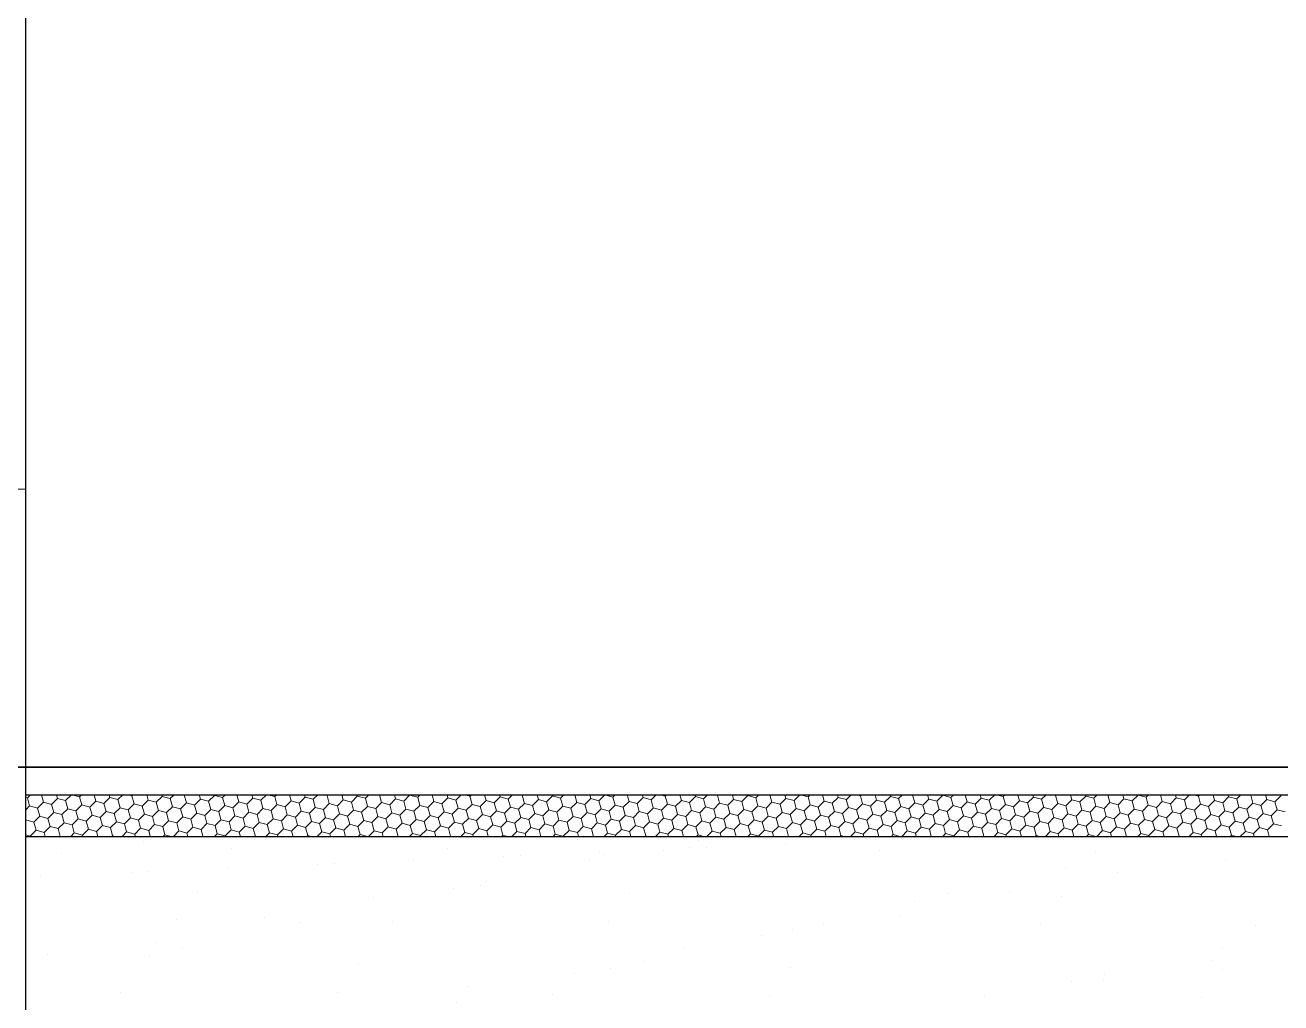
# Model space of a CAD drawing. Header units: millimetres. Extents: x -12161372 to 46643, y -9506984 to 15358.
# Drawn here: x 34599.6 to 34690.1, y 4168.6 to 4239 of the extents above; entities that cross this region are included whole.
import ezdxf

# ---------------------------------------------------------------- set-up
doc = ezdxf.new("R2010")
doc.units = ezdxf.units.MM
for name, color, linetype, lineweight in [('as', 7, 'Continuous', 0), ('bata', 249, 'Continuous', 9), ('detail balok', 7, 'Continuous', 9), ('dinding', 110, 'Continuous', 9), ('pondasi', 7, 'Continuous', 13)]:
    doc.layers.add(name, color=color, linetype=linetype, lineweight=lineweight)
doc.layers.add('NOITHAT', color=21, linetype='Continuous')
doc.layers.add('sloof', color=7, linetype='Continuous')

# ---------------------------------------------------------------- blocks, each defined once
blk = doc.blocks.new('*U171')
h = blk.add_hatch()
h.set_pattern_fill('ANSI37', color=256, scale=10)
h.set_pattern_definition([(45, (0, -112.2057), (-0.88388348, 0.88388348), []), (135, (0, -112.2057), (-0.88388348, -0.88388348), [])])
h.paths.add_polyline_path([(-12037.025, 6544.717), (-12026.025, 6544.717), (-12026.025, 6564.717), (-12037.025, 6564.717)])
at = {"layer": 'bata'}
blk.add_lwpolyline([(-12037.025, 6544.717), (-12037.025, 6564.717), (-12026.025, 6564.717), (-12026.025, 6544.717)], close=True, dxfattribs=at)
at = {"layer": 'dinding'}
blk.add_lwpolyline([(-12039.025, 6544.717), (-12039.025, 6564.717), (-12024.025, 6564.717), (-12024.025, 6544.717)], close=True, dxfattribs=at)

msp = doc.modelspace()

# ---------------------------------------------------------------- linework, layer by layer
at = {"layer": 'as', "ltscale": 10}
msp.add_line((34599.66, 4185.56), (34599.66, 4406.717), dxfattribs=at)
msp.add_lwpolyline([(34586.16, 4185.56), (34584.66, 4185.56), (34584.66, 4165.56), (34599.66, 4165.56), (34599.66, 4185.56), (34598.16, 4185.56)], dxfattribs=at)
at = {"layer": 'detail balok', "ltscale": 10}
for p, q in [((34167.169, 4185.521), (36929.482, 4185.521)), ((34598.16, 4185.56), (34886.16, 4185.56)), ((34599.66, 4183.56), (34884.66, 4183.56)), ((34599.66, 4183.521), (36929.482, 4183.521)), ((34599.66, 4180.56), (34884.66, 4180.56)), ((34599.66, 4180.521), (36929.482, 4180.521))]:
    msp.add_line(p, q, dxfattribs=at)
at = {"layer": 'NOITHAT', "ltscale": 10}
msp.add_line((34599.66, 4165.56), (34599.66, 4985.56), dxfattribs=at)
at = {"layer": 'pondasi', "ltscale": 10}
for p, q in [((34599.776, 4183.335), (34599.66, 4183.366)), ((34599.776, 4183.335), (34600, 4183.56)), ((34599.932, 4182.752), (34599.776, 4183.335)), ((34600.941, 4183.023), (34600.797, 4183.56)), ((34601.524, 4182.867), (34601.95, 4183.293)), ((34601.95, 4183.293), (34601.879, 4183.56)), ((34602.533, 4183.137), (34601.95, 4183.293)), ((34602.533, 4183.137), (34602.955, 4183.56)), ((34603.542, 4183.407), (34602.975, 4183.56)), ((34603.542, 4183.408), (34603.694, 4183.56)), ((34603.698, 4182.825), (34603.542, 4183.407)), ((34604.708, 4183.095), (34604.583, 4183.56)), ((34605.29, 4182.939), (34605.717, 4183.366)), ((34605.717, 4183.366), (34605.665, 4183.56)), ((34606.3, 4183.21), (34605.717, 4183.366)), ((34606.3, 4183.21), (34606.65, 4183.56)), ((34606.456, 4182.627), (34606.3, 4183.21)), ((34607.309, 4183.48), (34607.012, 4183.56)), ((34607.309, 4183.48), (34607.388, 4183.56)), ((34607.465, 4182.897), (34607.309, 4183.48)), ((34608.048, 4182.741), (34608.474, 4183.168)), ((34608.474, 4183.168), (34608.369, 4183.56)), ((34609.057, 4183.012), (34608.474, 4183.168)), ((34609.057, 4183.012), (34609.484, 4183.438)), ((34609.483, 4183.438), (34609.451, 4183.56)), ((34610.066, 4183.282), (34609.484, 4183.438)), ((34610.066, 4183.282), (34610.344, 4183.56)), ((34610.222, 4182.699), (34610.066, 4183.282)), ((34611.076, 4183.552), (34611.049, 4183.56)), ((34611.075, 4183.553), (34611.083, 4183.56)), ((34611.232, 4182.97), (34611.075, 4183.552)), ((34611.814, 4182.814), (34612.241, 4183.24)), ((34612.241, 4183.24), (34612.155, 4183.56)), ((34612.824, 4183.084), (34612.241, 4183.24)), ((34612.824, 4183.084), (34613.25, 4183.511)), ((34613.25, 4183.511), (34613.237, 4183.56)), ((34613.833, 4183.354), (34613.25, 4183.511)), ((34613.833, 4183.355), (34614.038, 4183.56)), ((34613.989, 4182.772), (34613.833, 4183.354)), ((34614.998, 4183.042), (34614.859, 4183.56)), ((34615.581, 4182.886), (34616.007, 4183.313)), ((34616.007, 4183.313), (34615.941, 4183.56)), ((34616.59, 4183.156), (34616.008, 4183.313)), ((34616.59, 4183.157), (34616.993, 4183.56)), ((34616.746, 4182.574), (34616.59, 4183.156)), ((34617.599, 4183.427), (34617.104, 4183.56)), ((34617.599, 4183.427), (34617.732, 4183.56)), ((34617.755, 4182.844), (34617.599, 4183.427)), ((34618.765, 4183.115), (34618.646, 4183.56)), ((34619.348, 4182.959), (34619.774, 4183.385)), ((34619.774, 4183.385), (34619.727, 4183.56)), ((34620.357, 4183.229), (34619.774, 4183.385)), ((34620.357, 4183.229), (34620.687, 4183.56)), ((34620.513, 4182.646), (34620.357, 4183.229)), ((34621.366, 4183.499), (34621.141, 4183.56)), ((34621.366, 4183.499), (34621.426, 4183.56)), ((34621.522, 4182.917), (34621.366, 4183.499)), ((34622.105, 4182.761), (34622.531, 4183.187)), ((34622.531, 4183.187), (34622.432, 4183.56)), ((34623.114, 4183.031), (34622.531, 4183.187)), ((34623.114, 4183.031), (34623.541, 4183.458)), ((34623.541, 4183.458), (34623.513, 4183.56)), ((34624.123, 4183.301), (34623.541, 4183.458)), ((34624.123, 4183.302), (34624.381, 4183.56)), ((34624.279, 4182.719), (34624.123, 4183.301)), ((34625.289, 4182.989), (34625.136, 4183.56)), ((34625.871, 4182.833), (34626.298, 4183.26)), ((34626.298, 4183.26), (34626.218, 4183.56)), ((34626.881, 4183.103), (34626.298, 4183.26)), ((34626.881, 4183.104), (34627.307, 4183.53)), ((34627.307, 4183.53), (34627.299, 4183.56)), ((34627.89, 4183.374), (34627.307, 4183.53)), ((34627.89, 4183.374), (34628.076, 4183.56)), ((34628.046, 4182.791), (34627.89, 4183.374)), ((34629.055, 4183.062), (34628.922, 4183.56)), ((34629.638, 4182.906), (34630.065, 4183.332)), ((34630.065, 4183.332), (34630.004, 4183.56)), ((34630.647, 4183.176), (34630.065, 4183.332)), ((34630.647, 4183.176), (34631.031, 4183.56)), ((34630.803, 4182.593), (34630.647, 4183.176)), ((34631.657, 4183.446), (34631.234, 4183.56)), ((34631.813, 4182.864), (34631.656, 4183.446)), ((34631.657, 4183.446), (34631.77, 4183.56)), ((34632.822, 4183.134), (34632.708, 4183.56)), ((34633.405, 4182.978), (34633.831, 4183.405)), ((34633.831, 4183.404), (34633.79, 4183.56)), ((34634.414, 4183.248), (34633.831, 4183.404)), ((34634.414, 4183.248), (34634.725, 4183.56)), ((34634.57, 4182.666), (34634.414, 4183.248)), ((34635.423, 4183.519), (34635.271, 4183.56)), ((34635.423, 4183.519), (34635.464, 4183.56)), ((34635.579, 4182.936), (34635.423, 4183.519)), ((34636.162, 4182.78), (34636.589, 4183.207)), ((34636.588, 4183.207), (34636.494, 4183.56)), ((34637.171, 4183.05), (34636.589, 4183.207)), ((34637.171, 4183.051), (34637.598, 4183.477)), ((34637.598, 4183.477), (34637.576, 4183.56)), ((34638.181, 4183.321), (34637.598, 4183.477)), ((34638.18, 4183.321), (34638.419, 4183.56)), ((34638.337, 4182.738), (34638.18, 4183.321)), ((34639.346, 4183.009), (34639.198, 4183.56)), ((34639.929, 4182.853), (34640.355, 4183.279)), ((34640.355, 4183.279), (34640.28, 4183.56)), ((34640.938, 4183.123), (34640.355, 4183.279)), ((34640.938, 4183.123), (34641.364, 4183.55)), ((34641.364, 4183.549), (34641.362, 4183.56)), ((34641.947, 4183.393), (34641.364, 4183.549)), ((34641.947, 4183.393), (34642.113, 4183.56)), ((34642.103, 4182.811), (34641.947, 4183.393)), ((34643.112, 4183.081), (34642.984, 4183.56)), ((34643.695, 4182.925), (34644.122, 4183.352)), ((34644.122, 4183.351), (34644.066, 4183.56)), ((34644.704, 4183.195), (34644.122, 4183.351)), ((34644.704, 4183.195), (34645.069, 4183.56)), ((34644.86, 4182.613), (34644.704, 4183.195)), ((34645.714, 4183.466), (34645.363, 4183.56)), ((34645.714, 4183.466), (34645.807, 4183.56)), ((34645.87, 4182.883), (34645.714, 4183.466)), ((34646.453, 4182.727), (34646.879, 4183.154)), ((34646.879, 4183.153), (34646.77, 4183.56)), ((34647.462, 4182.997), (34646.879, 4183.153)), ((34647.462, 4182.997), (34647.888, 4183.424)), ((34647.888, 4183.424), (34647.852, 4183.56)), ((34648.471, 4183.268), (34647.888, 4183.424)), ((34648.471, 4183.268), (34648.763, 4183.56)), ((34648.627, 4182.685), (34648.471, 4183.268)), ((34649.48, 4183.538), (34649.4, 4183.56)), ((34649.48, 4183.538), (34649.502, 4183.56)), ((34649.636, 4182.956), (34649.48, 4183.538)), ((34650.219, 4182.799), (34650.646, 4183.226)), ((34650.646, 4183.226), (34650.556, 4183.56)), ((34651.228, 4183.07), (34650.646, 4183.226)), ((34651.228, 4183.07), (34651.655, 4183.496)), ((34651.655, 4183.496), (34651.638, 4183.56)), ((34652.238, 4183.34), (34651.655, 4183.496)), ((34652.238, 4183.34), (34652.457, 4183.56)), ((34652.394, 4182.758), (34652.238, 4183.34)), ((34653.403, 4183.028), (34653.26, 4183.56)), ((34653.986, 4182.872), (34654.412, 4183.299)), ((34654.412, 4183.298), (34654.342, 4183.56)), ((34654.995, 4183.142), (34654.412, 4183.298)), ((34654.995, 4183.142), (34655.412, 4183.56)), ((34656.004, 4183.413), (34655.456, 4183.56)), ((34656.004, 4183.413), (34656.151, 4183.56)), ((34656.16, 4182.83), (34656.004, 4183.413)), ((34657.17, 4183.1), (34657.047, 4183.56)), ((34657.752, 4182.944), (34658.179, 4183.371)), ((34658.179, 4183.371), (34658.128, 4183.56)), ((34658.762, 4183.215), (34658.179, 4183.371)), ((34658.918, 4182.632), (34658.761, 4183.215)), ((34658.762, 4183.215), (34659.106, 4183.56)), ((34659.771, 4183.485), (34659.493, 4183.56)), ((34659.771, 4183.485), (34659.845, 4183.56)), ((34659.927, 4182.902), (34659.771, 4183.485)), ((34660.51, 4182.746), (34660.936, 4183.173)), ((34660.936, 4183.173), (34660.833, 4183.56)), ((34661.519, 4183.017), (34660.936, 4183.173)), ((34661.519, 4183.017), (34661.945, 4183.443)), ((34661.945, 4183.443), (34661.914, 4183.56)), ((34662.528, 4183.287), (34661.946, 4183.443)), ((34662.528, 4183.287), (34662.801, 4183.56)), ((34662.684, 4182.704), (34662.528, 4183.287)), ((34663.537, 4183.558), (34663.53, 4183.56)), ((34663.537, 4183.558), (34663.539, 4183.56)), ((34663.693, 4182.975), (34663.537, 4183.558)), ((34664.276, 4182.819), (34664.703, 4183.245)), ((34664.703, 4183.245), (34664.619, 4183.56)), ((34665.286, 4183.089), (34664.703, 4183.245)), ((34665.286, 4183.089), (34665.712, 4183.516)), ((34665.712, 4183.516), (34665.7, 4183.56)), ((34666.295, 4183.36), (34665.712, 4183.516)), ((34666.295, 4183.36), (34666.495, 4183.56)), ((34666.451, 4182.777), (34666.295, 4183.36)), ((34667.46, 4183.047), (34667.323, 4183.56)), ((34668.043, 4182.891), (34668.469, 4183.318)), ((34668.469, 4183.318), (34668.405, 4183.56)), ((34669.052, 4183.162), (34668.469, 4183.318)), ((34669.052, 4183.162), (34669.45, 4183.56)), ((34669.208, 4182.579), (34669.052, 4183.162)), ((34670.061, 4183.432), (34669.585, 4183.56)), ((34670.061, 4183.432), (34670.189, 4183.56)), ((34670.217, 4182.849), (34670.061, 4183.432)), ((34671.227, 4183.12), (34671.109, 4183.56)), ((34671.809, 4182.964), (34672.236, 4183.39)), ((34672.236, 4183.39), (34672.191, 4183.56)), ((34672.819, 4183.234), (34672.236, 4183.39)), ((34672.819, 4183.234), (34673.144, 4183.56)), ((34672.975, 4182.651), (34672.819, 4183.234)), ((34673.828, 4183.505), (34673.623, 4183.56)), ((34673.828, 4183.505), (34673.883, 4183.56)), ((34673.984, 4182.922), (34673.828, 4183.505)), ((34674.567, 4182.766), (34674.993, 4183.192)), ((34674.993, 4183.192), (34674.895, 4183.56)), ((34675.576, 4183.036), (34674.993, 4183.192)), ((34675.576, 4183.036), (34676.003, 4183.463)), ((34676.003, 4183.463), (34675.977, 4183.56)), ((34676.585, 4183.307), (34676.003, 4183.463)), ((34676.585, 4183.307), (34676.838, 4183.56)), ((34676.741, 4182.724), (34676.585, 4183.307)), ((34677.751, 4182.994), (34677.599, 4183.56)), ((34678.333, 4182.838), (34678.76, 4183.265)), ((34678.76, 4183.265), (34678.681, 4183.56)), ((34679.343, 4183.109), (34678.76, 4183.265)), ((34679.343, 4183.109), (34679.769, 4183.535)), ((34679.769, 4183.535), (34679.763, 4183.56)), ((34680.352, 4183.379), (34679.769, 4183.535)), ((34680.352, 4183.379), (34680.532, 4183.56)), ((34680.508, 4182.796), (34680.352, 4183.379)), ((34681.517, 4183.067), (34681.385, 4183.56)), ((34682.1, 4182.911), (34682.527, 4183.337)), ((34682.526, 4183.337), (34682.467, 4183.56)), ((34683.109, 4183.181), (34682.527, 4183.337)), ((34683.109, 4183.181), (34683.488, 4183.56)), ((34683.265, 4182.598), (34683.109, 4183.181)), ((34684.119, 4183.452), (34683.715, 4183.56)), ((34684.275, 4182.869), (34684.118, 4183.452)), ((34684.119, 4183.452), (34684.226, 4183.56)), ((34685.284, 4183.139), (34685.171, 4183.56)), ((34685.867, 4182.983), (34686.293, 4183.41)), ((34686.293, 4183.41), (34686.253, 4183.56)), ((34686.876, 4183.254), (34686.293, 4183.41)), ((34686.876, 4183.254), (34687.182, 4183.56)), ((34687.032, 4182.671), (34686.876, 4183.254)), ((34687.885, 4183.524), (34687.752, 4183.56)), ((34687.885, 4183.524), (34687.921, 4183.56)), ((34688.041, 4182.941), (34687.885, 4183.524)), ((34688.624, 4182.785), (34689.05, 4183.212)), ((34689.05, 4183.212), (34688.957, 4183.56)), ((34689.633, 4183.056), (34689.051, 4183.212)), ((34689.633, 4183.056), (34690.06, 4183.482)), ((34690.06, 4183.482), (34690.039, 4183.56)), ((34599.66, 4182.481), (34599.932, 4182.752)), ((34600.515, 4182.596), (34599.932, 4182.752)), ((34600.671, 4182.014), (34600.514, 4182.596)), ((34600.515, 4182.596), (34600.941, 4183.023)), ((34601.524, 4182.867), (34600.941, 4183.023)), ((34601.253, 4181.857), (34601.68, 4182.284)), ((34601.68, 4182.284), (34601.524, 4182.867)), ((34602.263, 4182.128), (34601.68, 4182.284)), ((34602.263, 4182.128), (34602.689, 4182.554)), ((34602.689, 4182.554), (34602.533, 4183.137)), ((34603.272, 4182.398), (34602.689, 4182.554)), ((34603.272, 4182.398), (34603.698, 4182.825)), ((34603.428, 4181.816), (34603.272, 4182.398)), ((34604.281, 4182.669), (34603.698, 4182.825)), ((34604.281, 4182.669), (34604.708, 4183.095)), ((34604.437, 4182.086), (34604.281, 4182.669)), ((34605.29, 4182.939), (34604.708, 4183.095)), ((34605.02, 4181.93), (34605.447, 4182.357)), ((34605.446, 4182.356), (34605.29, 4182.939)), ((34606.029, 4182.2), (34605.447, 4182.356)), ((34606.029, 4182.2), (34606.456, 4182.627)), ((34607.039, 4182.471), (34606.456, 4182.627)), ((34607.038, 4182.471), (34607.465, 4182.897)), ((34607.195, 4181.888), (34607.038, 4182.471)), ((34608.048, 4182.741), (34607.465, 4182.897)), ((34608.204, 4182.158), (34608.048, 4182.741)), ((34608.787, 4182.002), (34609.213, 4182.429)), ((34609.213, 4182.429), (34609.057, 4183.012)), ((34609.796, 4182.273), (34609.213, 4182.429)), ((34609.796, 4182.273), (34610.222, 4182.699)), ((34609.952, 4181.69), (34609.796, 4182.273)), ((34610.805, 4182.543), (34610.222, 4182.699)), ((34610.805, 4182.543), (34611.232, 4182.97)), ((34610.961, 4181.96), (34610.805, 4182.543)), ((34611.814, 4182.814), (34611.232, 4182.97)), ((34611.97, 4182.231), (34611.814, 4182.814)), ((34612.553, 4182.075), (34612.98, 4182.501)), ((34612.98, 4182.501), (34612.823, 4183.084)), ((34613.562, 4182.345), (34612.98, 4182.501)), ((34613.562, 4182.345), (34613.989, 4182.772)), ((34613.718, 4181.762), (34613.562, 4182.345)), ((34614.572, 4182.616), (34613.989, 4182.772)), ((34614.572, 4182.616), (34614.998, 4183.042)), ((34614.728, 4182.033), (34614.572, 4182.616)), ((34615.581, 4182.886), (34614.998, 4183.042)), ((34615.31, 4181.877), (34615.737, 4182.303)), ((34615.737, 4182.303), (34615.581, 4182.886)), ((34616.32, 4182.147), (34615.737, 4182.303)), ((34616.32, 4182.147), (34616.746, 4182.574)), ((34617.329, 4182.418), (34616.746, 4182.574)), ((34617.329, 4182.418), (34617.756, 4182.844)), ((34617.485, 4181.835), (34617.329, 4182.418)), ((34618.338, 4182.688), (34617.756, 4182.844)), ((34618.338, 4182.688), (34618.765, 4183.115)), ((34618.494, 4182.105), (34618.338, 4182.688)), ((34619.348, 4182.959), (34618.765, 4183.115)), ((34619.077, 4181.949), (34619.504, 4182.376)), ((34619.504, 4182.376), (34619.347, 4182.959)), ((34620.086, 4182.22), (34619.504, 4182.376)), ((34620.086, 4182.22), (34620.513, 4182.646)), ((34621.096, 4182.49), (34620.513, 4182.646)), ((34621.096, 4182.49), (34621.522, 4182.917)), ((34621.252, 4181.907), (34621.096, 4182.49)), ((34622.105, 4182.761), (34621.522, 4182.917)), ((34622.261, 4182.178), (34622.105, 4182.761)), ((34622.844, 4182.022), (34623.27, 4182.448)), ((34623.27, 4182.448), (34623.114, 4183.031)), ((34623.853, 4182.292), (34623.27, 4182.448)), ((34623.853, 4182.292), (34624.279, 4182.719)), ((34624.009, 4181.709), (34623.853, 4182.292)), ((34624.862, 4182.563), (34624.28, 4182.719)), ((34624.862, 4182.563), (34625.289, 4182.989)), ((34625.018, 4181.98), (34624.862, 4182.563)), ((34625.872, 4182.833), (34625.289, 4182.989)), ((34625.601, 4181.824), (34626.028, 4182.25)), ((34626.028, 4182.25), (34625.871, 4182.833)), ((34626.61, 4182.094), (34626.028, 4182.25)), ((34626.61, 4182.094), (34627.037, 4182.521)), ((34627.037, 4182.521), (34626.881, 4183.103)), ((34627.62, 4182.365), (34627.037, 4182.521)), ((34627.776, 4181.782), (34627.619, 4182.365)), ((34627.62, 4182.365), (34628.046, 4182.791)), ((34628.629, 4182.635), (34628.046, 4182.791)), ((34628.629, 4182.635), (34629.055, 4183.062)), ((34628.785, 4182.052), (34628.629, 4182.635)), ((34629.638, 4182.905), (34629.055, 4183.062)), ((34629.368, 4181.896), (34629.794, 4182.323)), ((34629.794, 4182.323), (34629.638, 4182.905)), ((34630.377, 4182.167), (34629.794, 4182.323)), ((34630.377, 4182.167), (34630.803, 4182.593)), ((34631.386, 4182.437), (34630.803, 4182.593)), ((34631.386, 4182.437), (34631.813, 4182.864)), ((34631.542, 4181.854), (34631.386, 4182.437)), ((34632.395, 4182.707), (34631.813, 4182.864)), ((34632.395, 4182.708), (34632.822, 4183.134)), ((34632.551, 4182.125), (34632.395, 4182.707)), ((34633.405, 4182.978), (34632.822, 4183.134)), ((34633.134, 4181.969), (34633.561, 4182.395)), ((34633.561, 4182.395), (34633.405, 4182.978)), ((34634.144, 4182.239), (34633.561, 4182.395)), ((34634.143, 4182.239), (34634.57, 4182.666)), ((34635.153, 4182.51), (34634.57, 4182.666)), ((34635.153, 4182.51), (34635.579, 4182.936)), ((34635.309, 4181.927), (34635.153, 4182.51)), ((34636.162, 4182.78), (34635.579, 4182.936)), ((34636.318, 4182.197), (34636.162, 4182.78)), ((34636.901, 4182.041), (34637.327, 4182.468)), ((34637.327, 4182.468), (34637.171, 4183.05)), ((34637.91, 4182.312), (34637.327, 4182.468)), ((34637.91, 4182.312), (34638.337, 4182.738)), ((34638.066, 4181.729), (34637.91, 4182.312)), ((34638.919, 4182.582), (34638.337, 4182.738)), ((34638.919, 4182.582), (34639.346, 4183.009)), ((34639.075, 4181.999), (34638.919, 4182.582)), ((34639.929, 4182.852), (34639.346, 4183.009)), ((34639.658, 4181.843), (34640.085, 4182.27)), ((34640.085, 4182.27), (34639.929, 4182.852)), ((34640.667, 4182.114), (34640.085, 4182.27)), ((34640.667, 4182.114), (34641.094, 4182.54)), ((34641.094, 4182.54), (34640.938, 4183.123)), ((34641.677, 4182.384), (34641.094, 4182.54)), ((34641.677, 4182.384), (34642.103, 4182.811)), ((34641.833, 4181.801), (34641.677, 4182.384)), ((34642.686, 4182.654), (34642.103, 4182.811)), ((34642.686, 4182.655), (34643.112, 4183.081)), ((34642.842, 4182.072), (34642.686, 4182.654)), ((34643.695, 4182.925), (34643.113, 4183.081)), ((34643.425, 4181.916), (34643.851, 4182.342)), ((34643.851, 4182.342), (34643.695, 4182.925)), ((34644.434, 4182.186), (34643.851, 4182.342)), ((34644.434, 4182.186), (34644.861, 4182.613)), ((34645.443, 4182.456), (34644.861, 4182.613)), ((34645.443, 4182.457), (34645.87, 4182.883)), ((34645.599, 4181.874), (34645.443, 4182.456)), ((34646.453, 4182.727), (34645.87, 4182.883)), ((34646.609, 4182.144), (34646.452, 4182.727)), ((34647.191, 4181.988), (34647.618, 4182.415)), ((34647.618, 4182.415), (34647.462, 4182.997)), ((34648.201, 4182.259), (34647.618, 4182.415)), ((34648.201, 4182.259), (34648.627, 4182.685)), ((34648.357, 4181.676), (34648.201, 4182.259)), ((34649.21, 4182.529), (34648.627, 4182.685)), ((34649.21, 4182.529), (34649.636, 4182.956)), ((34649.366, 4181.946), (34649.21, 4182.529)), ((34650.219, 4182.799), (34649.636, 4182.956)), ((34650.375, 4182.217), (34650.219, 4182.799)), ((34650.958, 4182.061), (34651.385, 4182.487)), ((34651.384, 4182.487), (34651.228, 4183.07)), ((34651.967, 4182.331), (34651.385, 4182.487)), ((34651.967, 4182.331), (34652.394, 4182.758)), ((34652.123, 4181.748), (34651.967, 4182.331)), ((34652.977, 4182.601), (34652.394, 4182.758)), ((34652.976, 4182.602), (34653.403, 4183.028)), ((34653.133, 4182.019), (34652.976, 4182.601)), ((34653.986, 4182.872), (34653.403, 4183.028)), ((34653.715, 4181.863), (34654.142, 4182.289)), ((34654.142, 4182.289), (34653.986, 4182.872)), ((34654.725, 4182.133), (34654.142, 4182.289)), ((34654.725, 4182.133), (34655.151, 4182.56)), ((34655.151, 4182.56), (34654.995, 4183.142)), ((34655.734, 4182.403), (34655.151, 4182.56)), ((34655.734, 4182.404), (34656.16, 4182.83)), ((34655.89, 4181.821), (34655.734, 4182.403)), ((34656.743, 4182.674), (34656.16, 4182.83)), ((34656.743, 4182.674), (34657.17, 4183.101)), ((34656.899, 4182.091), (34656.743, 4182.674)), ((34657.752, 4182.944), (34657.17, 4183.1)), ((34657.482, 4181.935), (34657.908, 4182.362)), ((34657.908, 4182.362), (34657.752, 4182.944)), ((34658.491, 4182.205), (34657.909, 4182.362)), ((34658.491, 4182.206), (34658.918, 4182.632)), ((34659.5, 4182.476), (34658.918, 4182.632)), ((34659.5, 4182.476), (34659.927, 4182.903)), ((34659.656, 4181.893), (34659.5, 4182.476)), ((34660.51, 4182.746), (34659.927, 4182.902)), ((34660.666, 4182.164), (34660.51, 4182.746)), ((34661.248, 4182.008), (34661.675, 4182.434)), ((34661.675, 4182.434), (34661.519, 4183.017)), ((34662.258, 4182.278), (34661.675, 4182.434)), ((34662.258, 4182.278), (34662.684, 4182.705)), ((34662.414, 4181.695), (34662.258, 4182.278)), ((34663.267, 4182.548), (34662.684, 4182.704)), ((34663.267, 4182.548), (34663.694, 4182.975)), ((34663.423, 4181.966), (34663.267, 4182.548)), ((34664.276, 4182.819), (34663.694, 4182.975)), ((34664.432, 4182.236), (34664.276, 4182.819)), ((34665.015, 4182.08), (34665.442, 4182.507)), ((34665.442, 4182.507), (34665.285, 4183.089)), ((34666.024, 4182.35), (34665.442, 4182.507)), ((34666.024, 4182.351), (34666.451, 4182.777)), ((34666.18, 4181.768), (34666.024, 4182.35)), ((34667.034, 4182.621), (34666.451, 4182.777)), ((34667.034, 4182.621), (34667.46, 4183.048)), ((34667.19, 4182.038), (34667.034, 4182.621)), ((34668.043, 4182.891), (34667.46, 4183.047)), ((34667.772, 4181.882), (34668.199, 4182.309)), ((34668.199, 4182.309), (34668.043, 4182.891)), ((34668.782, 4182.152), (34668.199, 4182.309)), ((34668.782, 4182.153), (34669.208, 4182.579)), ((34669.791, 4182.423), (34669.208, 4182.579)), ((34669.791, 4182.423), (34670.217, 4182.85)), ((34669.947, 4181.84), (34669.791, 4182.423)), ((34670.8, 4182.693), (34670.218, 4182.849)), ((34670.8, 4182.693), (34671.227, 4183.12)), ((34670.956, 4182.111), (34670.8, 4182.693)), ((34671.81, 4182.964), (34671.227, 4183.12)), ((34671.539, 4181.955), (34671.966, 4182.381)), ((34671.966, 4182.381), (34671.809, 4182.964)), ((34672.548, 4182.225), (34671.966, 4182.381)), ((34672.548, 4182.225), (34672.975, 4182.652)), ((34673.558, 4182.495), (34672.975, 4182.651)), ((34673.714, 4181.913), (34673.557, 4182.495)), ((34673.558, 4182.495), (34673.984, 4182.922)), ((34674.567, 4182.766), (34673.984, 4182.922)), ((34674.723, 4182.183), (34674.567, 4182.766)), ((34675.306, 4182.027), (34675.732, 4182.454)), ((34675.732, 4182.453), (34675.576, 4183.036)), ((34676.315, 4182.297), (34675.732, 4182.453)), ((34676.315, 4182.297), (34676.741, 4182.724)), ((34676.471, 4181.715), (34676.315, 4182.297)), ((34677.324, 4182.568), (34676.741, 4182.724)), ((34677.324, 4182.568), (34677.751, 4182.994)), ((34677.48, 4181.985), (34677.324, 4182.568)), ((34678.333, 4182.838), (34677.751, 4182.994)), ((34678.063, 4181.829), (34678.49, 4182.256)), ((34678.489, 4182.256), (34678.333, 4182.838)), ((34679.072, 4182.099), (34678.49, 4182.256)), ((34679.072, 4182.099), (34679.499, 4182.526)), ((34679.499, 4182.526), (34679.343, 4183.109)), ((34680.082, 4182.37), (34679.499, 4182.526)), ((34680.081, 4182.37), (34680.508, 4182.796)), ((34680.238, 4181.787), (34680.081, 4182.37)), ((34681.091, 4182.64), (34680.508, 4182.796)), ((34681.091, 4182.64), (34681.517, 4183.067)), ((34681.247, 4182.058), (34681.091, 4182.64)), ((34682.1, 4182.911), (34681.517, 4183.067)), ((34681.83, 4181.902), (34682.256, 4182.328)), ((34682.256, 4182.328), (34682.1, 4182.911)), ((34682.839, 4182.172), (34682.256, 4182.328)), ((34682.839, 4182.172), (34683.265, 4182.599)), ((34683.848, 4182.442), (34683.265, 4182.598)), ((34683.848, 4182.442), (34684.275, 4182.869)), ((34684.004, 4181.86), (34683.848, 4182.442)), ((34684.857, 4182.713), (34684.275, 4182.869)), ((34684.857, 4182.713), (34685.284, 4183.139)), ((34685.013, 4182.13), (34684.857, 4182.713)), ((34685.867, 4182.983), (34685.284, 4183.139)), ((34685.596, 4181.974), (34686.023, 4182.401)), ((34686.023, 4182.4), (34685.867, 4182.983)), ((34686.605, 4182.244), (34686.023, 4182.4)), ((34686.605, 4182.244), (34687.032, 4182.671)), ((34686.761, 4181.662), (34686.605, 4182.244)), ((34687.615, 4182.515), (34687.032, 4182.671)), ((34687.615, 4182.515), (34688.041, 4182.941)), ((34687.771, 4181.932), (34687.615, 4182.515)), ((34688.624, 4182.785), (34688.041, 4182.941)), ((34688.78, 4182.202), (34688.624, 4182.785)), ((34689.363, 4182.046), (34689.789, 4182.473)), ((34689.789, 4182.473), (34689.633, 4183.056)), ((34690.372, 4182.317), (34689.789, 4182.473)), ((34599.661, 4181.743), (34599.66, 4181.747)), ((34599.66, 4181.742), (34599.661, 4181.743)), ((34600.244, 4181.587), (34599.661, 4181.743)), ((34600.244, 4181.587), (34600.671, 4182.014)), ((34600.4, 4181.004), (34600.244, 4181.587)), ((34601.253, 4181.857), (34600.671, 4182.014)), ((34601.409, 4181.275), (34601.253, 4181.857)), ((34601.992, 4181.119), (34602.419, 4181.545)), ((34602.419, 4181.545), (34602.263, 4182.128)), ((34603.001, 4181.389), (34602.419, 4181.545)), ((34603.001, 4181.389), (34603.428, 4181.816)), ((34603.157, 4180.806), (34603.001, 4181.389)), ((34604.011, 4181.659), (34603.428, 4181.816)), ((34604.011, 4181.66), (34604.437, 4182.086)), ((34604.167, 4181.077), (34604.011, 4181.659)), ((34605.02, 4181.93), (34604.437, 4182.086)), ((34604.75, 4180.921), (34605.176, 4181.347)), ((34605.176, 4181.347), (34605.02, 4181.93)), ((34605.759, 4181.191), (34605.176, 4181.347)), ((34605.759, 4181.191), (34606.185, 4181.618)), ((34606.185, 4181.618), (34606.029, 4182.2)), ((34606.768, 4181.461), (34606.185, 4181.618)), ((34606.768, 4181.462), (34607.195, 4181.888)), ((34606.924, 4180.879), (34606.768, 4181.461)), ((34607.777, 4181.732), (34607.195, 4181.888)), ((34607.777, 4181.732), (34608.204, 4182.159)), ((34607.933, 4181.149), (34607.777, 4181.732)), ((34608.787, 4182.002), (34608.204, 4182.158)), ((34608.516, 4180.993), (34608.943, 4181.42)), ((34608.943, 4181.42), (34608.786, 4182.002)), ((34609.525, 4181.263), (34608.943, 4181.42)), ((34609.525, 4181.264), (34609.952, 4181.69)), ((34610.535, 4181.534), (34609.952, 4181.69)), ((34610.535, 4181.534), (34610.961, 4181.961)), ((34610.691, 4180.951), (34610.535, 4181.534)), ((34611.544, 4181.804), (34610.961, 4181.96)), ((34611.544, 4181.804), (34611.97, 4182.231)), ((34611.7, 4181.222), (34611.544, 4181.804)), ((34612.553, 4182.075), (34611.971, 4182.231)), ((34612.283, 4181.066), (34612.709, 4181.492)), ((34612.709, 4181.492), (34612.553, 4182.075)), ((34613.292, 4181.336), (34612.709, 4181.492)), ((34613.292, 4181.336), (34613.719, 4181.763)), ((34614.301, 4181.606), (34613.719, 4181.762)), ((34614.301, 4181.606), (34614.728, 4182.033)), ((34614.457, 4181.024), (34614.301, 4181.606)), ((34615.311, 4181.877), (34614.728, 4182.033)), ((34615.467, 4181.294), (34615.31, 4181.877)), ((34616.049, 4181.138), (34616.476, 4181.565)), ((34616.476, 4181.565), (34616.32, 4182.147)), ((34617.059, 4181.408), (34616.476, 4181.565)), ((34617.215, 4180.826), (34617.058, 4181.408)), ((34617.059, 4181.409), (34617.485, 4181.835)), ((34618.068, 4181.679), (34617.485, 4181.835)), ((34618.068, 4181.679), (34618.494, 4182.106)), ((34618.224, 4181.096), (34618.068, 4181.679)), ((34619.077, 4181.949), (34618.494, 4182.105)), ((34618.807, 4180.94), (34619.233, 4181.367)), ((34619.233, 4181.367), (34619.077, 4181.949)), ((34619.816, 4181.21), (34619.233, 4181.367)), ((34619.816, 4181.211), (34620.242, 4181.637)), ((34620.242, 4181.637), (34620.086, 4182.22)), ((34620.825, 4181.481), (34620.243, 4181.637)), ((34620.825, 4181.481), (34621.252, 4181.908)), ((34620.981, 4180.898), (34620.825, 4181.481)), ((34621.834, 4181.751), (34621.252, 4181.907)), ((34621.834, 4181.751), (34622.261, 4182.178)), ((34621.99, 4181.169), (34621.834, 4181.751)), ((34622.844, 4182.022), (34622.261, 4182.178)), ((34622.573, 4181.013), (34623, 4181.439)), ((34623, 4181.439), (34622.844, 4182.022)), ((34623.583, 4181.283), (34623, 4181.439)), ((34623.583, 4181.283), (34624.009, 4181.71)), ((34624.592, 4181.553), (34624.009, 4181.709)), ((34624.592, 4181.553), (34625.018, 4181.98)), ((34624.748, 4180.971), (34624.592, 4181.553)), ((34625.601, 4181.824), (34625.018, 4181.98)), ((34625.757, 4181.241), (34625.601, 4181.824)), ((34626.34, 4181.085), (34626.766, 4181.512)), ((34626.766, 4181.511), (34626.61, 4182.094)), ((34627.349, 4181.355), (34626.766, 4181.511)), ((34627.349, 4181.355), (34627.776, 4181.782)), ((34627.505, 4180.773), (34627.349, 4181.355)), ((34628.358, 4181.626), (34627.776, 4181.782)), ((34628.358, 4181.626), (34628.785, 4182.052)), ((34628.514, 4181.043), (34628.358, 4181.626)), ((34629.368, 4181.896), (34628.785, 4182.052)), ((34629.524, 4181.314), (34629.368, 4181.896)), ((34630.106, 4181.157), (34630.533, 4181.584)), ((34630.533, 4181.584), (34630.377, 4182.167)), ((34631.116, 4181.428), (34630.533, 4181.584)), ((34631.116, 4181.428), (34631.542, 4181.854)), ((34631.272, 4180.845), (34631.116, 4181.428)), ((34632.125, 4181.698), (34631.542, 4181.854)), ((34632.125, 4181.698), (34632.552, 4182.125)), ((34632.281, 4181.116), (34632.125, 4181.698)), ((34633.134, 4181.969), (34632.552, 4182.125)), ((34632.864, 4180.96), (34633.29, 4181.386)), ((34633.29, 4181.386), (34633.134, 4181.969)), ((34633.873, 4181.23), (34633.29, 4181.386)), ((34633.873, 4181.23), (34634.3, 4181.657)), ((34634.3, 4181.656), (34634.143, 4182.239)), ((34634.882, 4181.5), (34634.3, 4181.656)), ((34634.882, 4181.5), (34635.309, 4181.927)), ((34635.038, 4180.918), (34634.882, 4181.5)), ((34635.892, 4181.771), (34635.309, 4181.927)), ((34636.048, 4181.188), (34635.891, 4181.771)), ((34635.892, 4181.771), (34636.318, 4182.197)), ((34636.901, 4182.041), (34636.318, 4182.197)), ((34636.63, 4181.032), (34637.057, 4181.459)), ((34637.057, 4181.458), (34636.901, 4182.041)), ((34637.64, 4181.302), (34637.057, 4181.458)), ((34637.64, 4181.302), (34638.066, 4181.729)), ((34638.649, 4181.573), (34638.066, 4181.729)), ((34638.649, 4181.573), (34639.075, 4181.999)), ((34638.805, 4180.99), (34638.649, 4181.573)), ((34639.658, 4181.843), (34639.076, 4181.999)), ((34639.814, 4181.26), (34639.658, 4181.843)), ((34640.397, 4181.104), (34640.824, 4181.531)), ((34640.823, 4181.531), (34640.667, 4182.114)), ((34641.406, 4181.375), (34640.824, 4181.531)), ((34641.406, 4181.375), (34641.833, 4181.801)), ((34641.562, 4180.792), (34641.406, 4181.375)), ((34642.416, 4181.645), (34641.833, 4181.801)), ((34642.415, 4181.645), (34642.842, 4182.072)), ((34642.572, 4181.062), (34642.415, 4181.645)), ((34643.425, 4181.916), (34642.842, 4182.072)), ((34643.581, 4181.333), (34643.425, 4181.916)), ((34644.164, 4181.177), (34644.59, 4181.603)), ((34644.59, 4181.603), (34644.434, 4182.186)), ((34645.173, 4181.447), (34644.59, 4181.603)), ((34645.173, 4181.447), (34645.599, 4181.874)), ((34645.329, 4180.865), (34645.173, 4181.447)), ((34646.182, 4181.718), (34645.599, 4181.874)), ((34646.182, 4181.718), (34646.609, 4182.144)), ((34646.338, 4181.135), (34646.182, 4181.718)), ((34647.191, 4181.988), (34646.609, 4182.144)), ((34646.921, 4180.979), (34647.347, 4181.406)), ((34647.347, 4181.405), (34647.191, 4181.988)), ((34647.93, 4181.249), (34647.348, 4181.405)), ((34647.93, 4181.249), (34648.357, 4181.676)), ((34648.939, 4181.52), (34648.357, 4181.676)), ((34648.939, 4181.52), (34649.366, 4181.946)), ((34649.095, 4180.937), (34648.939, 4181.52)), ((34649.949, 4181.79), (34649.366, 4181.946)), ((34649.949, 4181.79), (34650.375, 4182.217)), ((34650.105, 4181.207), (34649.949, 4181.79)), ((34650.958, 4182.061), (34650.375, 4182.217)), ((34650.688, 4181.051), (34651.114, 4181.478)), ((34651.114, 4181.478), (34650.958, 4182.061)), ((34651.697, 4181.322), (34651.114, 4181.478)), ((34651.697, 4181.322), (34652.123, 4181.748)), ((34652.706, 4181.592), (34652.123, 4181.748)), ((34652.706, 4181.592), (34653.133, 4182.019)), ((34652.862, 4181.009), (34652.706, 4181.592)), ((34653.715, 4181.863), (34653.133, 4182.019)), ((34653.871, 4181.28), (34653.715, 4181.863)), ((34654.454, 4181.124), (34654.881, 4181.55)), ((34654.881, 4181.55), (34654.724, 4182.133)), ((34655.463, 4181.394), (34654.881, 4181.55)), ((34655.463, 4181.394), (34655.89, 4181.821)), ((34655.619, 4180.811), (34655.463, 4181.394)), ((34656.473, 4181.665), (34655.89, 4181.821)), ((34656.473, 4181.665), (34656.899, 4182.091)), ((34656.629, 4181.082), (34656.473, 4181.665)), ((34657.482, 4181.935), (34656.899, 4182.091)), ((34657.211, 4180.926), (34657.638, 4181.352)), ((34657.638, 4181.352), (34657.482, 4181.935)), ((34658.221, 4181.196), (34657.638, 4181.352)), ((34658.221, 4181.196), (34658.647, 4181.623)), ((34658.647, 4181.623), (34658.491, 4182.205)), ((34659.23, 4181.467), (34658.647, 4181.623)), ((34659.23, 4181.467), (34659.657, 4181.893)), ((34659.386, 4180.884), (34659.23, 4181.467)), ((34660.239, 4181.737), (34659.657, 4181.893)), ((34660.239, 4181.737), (34660.666, 4182.164)), ((34660.395, 4181.154), (34660.239, 4181.737)), ((34661.249, 4182.008), (34660.666, 4182.164)), ((34660.978, 4180.998), (34661.405, 4181.425)), ((34661.405, 4181.425), (34661.248, 4182.008)), ((34661.987, 4181.269), (34661.405, 4181.425)), ((34661.987, 4181.269), (34662.414, 4181.695)), ((34662.997, 4181.539), (34662.414, 4181.695)), ((34663.153, 4180.956), (34662.996, 4181.539)), ((34662.997, 4181.539), (34663.423, 4181.966)), ((34664.006, 4181.81), (34663.423, 4181.966)), ((34664.006, 4181.81), (34664.432, 4182.236)), ((34664.162, 4181.227), (34664.006, 4181.81)), ((34665.015, 4182.08), (34664.432, 4182.236)), ((34664.745, 4181.071), (34665.171, 4181.497)), ((34665.171, 4181.497), (34665.015, 4182.08)), ((34665.754, 4181.341), (34665.171, 4181.497)), ((34665.754, 4181.341), (34666.18, 4181.768)), ((34665.91, 4180.758), (34665.754, 4181.341)), ((34666.763, 4181.612), (34666.181, 4181.768)), ((34666.763, 4181.612), (34667.19, 4182.038)), ((34666.919, 4181.029), (34666.763, 4181.612)), ((34667.772, 4181.882), (34667.19, 4182.038)), ((34667.928, 4181.299), (34667.772, 4181.882)), ((34668.511, 4181.143), (34668.938, 4181.57)), ((34668.938, 4181.57), (34668.782, 4182.152)), ((34669.521, 4181.414), (34668.938, 4181.57)), ((34669.677, 4180.831), (34669.52, 4181.414)), ((34669.521, 4181.414), (34669.947, 4181.84)), ((34670.53, 4181.684), (34669.947, 4181.84)), ((34670.53, 4181.684), (34670.956, 4182.111)), ((34670.686, 4181.101), (34670.53, 4181.684)), ((34671.539, 4181.954), (34670.956, 4182.111)), ((34671.269, 4180.945), (34671.695, 4181.372)), ((34671.695, 4181.372), (34671.539, 4181.954)), ((34672.278, 4181.216), (34671.695, 4181.372)), ((34672.278, 4181.216), (34672.704, 4181.642)), ((34672.704, 4181.642), (34672.548, 4182.225)), ((34673.287, 4181.486), (34672.704, 4181.642)), ((34673.287, 4181.486), (34673.714, 4181.913)), ((34673.443, 4180.903), (34673.287, 4181.486)), ((34674.296, 4181.756), (34673.714, 4181.913)), ((34674.296, 4181.757), (34674.723, 4182.183)), ((34674.452, 4181.174), (34674.296, 4181.756)), ((34675.306, 4182.027), (34674.723, 4182.183)), ((34675.035, 4181.018), (34675.462, 4181.444)), ((34675.462, 4181.444), (34675.306, 4182.027)), ((34676.045, 4181.288), (34675.462, 4181.444)), ((34676.044, 4181.288), (34676.471, 4181.715)), ((34677.054, 4181.559), (34676.471, 4181.715)), ((34677.054, 4181.559), (34677.48, 4181.985)), ((34677.21, 4180.976), (34677.054, 4181.559)), ((34678.063, 4181.829), (34677.48, 4181.985)), ((34678.219, 4181.246), (34678.063, 4181.829)), ((34678.802, 4181.09), (34679.228, 4181.517)), ((34679.228, 4181.517), (34679.072, 4182.099)), ((34679.811, 4181.361), (34679.228, 4181.517)), ((34679.811, 4181.361), (34680.238, 4181.787)), ((34679.967, 4180.778), (34679.811, 4181.361)), ((34680.82, 4181.631), (34680.238, 4181.787)), ((34680.82, 4181.631), (34681.247, 4182.058)), ((34680.976, 4181.048), (34680.82, 4181.631)), ((34681.83, 4181.901), (34681.247, 4182.058)), ((34681.986, 4181.319), (34681.829, 4181.901)), ((34682.568, 4181.163), (34682.995, 4181.589)), ((34682.995, 4181.589), (34682.839, 4182.172)), ((34683.578, 4181.433), (34682.995, 4181.589)), ((34683.578, 4181.433), (34684.004, 4181.86)), ((34683.734, 4180.85), (34683.578, 4181.433)), ((34684.587, 4181.703), (34684.004, 4181.86)), ((34684.587, 4181.704), (34685.013, 4182.13)), ((34684.743, 4181.121), (34684.587, 4181.703)), ((34685.596, 4181.974), (34685.014, 4182.13)), ((34685.326, 4180.965), (34685.752, 4181.391)), ((34685.752, 4181.391), (34685.596, 4181.974)), ((34686.335, 4181.235), (34685.752, 4181.391)), ((34686.335, 4181.235), (34686.762, 4181.662)), ((34687.344, 4181.505), (34686.762, 4181.662)), ((34687.344, 4181.506), (34687.771, 4181.932)), ((34687.5, 4180.923), (34687.344, 4181.505)), ((34688.354, 4181.776), (34687.771, 4181.932)), ((34688.353, 4181.776), (34688.78, 4182.203)), ((34688.51, 4181.193), (34688.353, 4181.776)), ((34689.363, 4182.046), (34688.78, 4182.202)), ((34689.092, 4181.037), (34689.519, 4181.464)), ((34689.519, 4181.464), (34689.363, 4182.046)), ((34690.102, 4181.308), (34689.519, 4181.464)), ((34599.974, 4180.578), (34599.66, 4180.662)), ((34599.974, 4180.578), (34600.4, 4181.004)), ((34599.978, 4180.56), (34599.974, 4180.578)), ((34600.983, 4180.848), (34600.4, 4181.004)), ((34600.983, 4180.848), (34601.409, 4181.275)), ((34601.06, 4180.56), (34600.983, 4180.848)), ((34601.992, 4181.119), (34601.41, 4181.275)), ((34602.142, 4180.56), (34601.992, 4181.119)), ((34602.911, 4180.56), (34603.158, 4180.806)), ((34603.74, 4180.65), (34603.158, 4180.806)), ((34603.74, 4180.65), (34604.167, 4181.077)), ((34603.764, 4180.56), (34603.74, 4180.65)), ((34604.75, 4180.921), (34604.167, 4181.077)), ((34604.846, 4180.56), (34604.749, 4180.921)), ((34605.915, 4180.608), (34605.759, 4181.191)), ((34605.866, 4180.56), (34605.915, 4180.608)), ((34606.097, 4180.56), (34605.915, 4180.608)), ((34606.605, 4180.56), (34606.924, 4180.879)), ((34607.507, 4180.723), (34606.924, 4180.879)), ((34607.507, 4180.723), (34607.933, 4181.149)), ((34607.55, 4180.56), (34607.507, 4180.723)), ((34608.516, 4180.993), (34607.933, 4181.149)), ((34608.632, 4180.56), (34608.516, 4180.993)), ((34609.681, 4180.681), (34609.525, 4181.263)), ((34609.56, 4180.56), (34609.682, 4180.681)), ((34610.134, 4180.56), (34609.682, 4180.681)), ((34610.299, 4180.56), (34610.691, 4180.951)), ((34611.274, 4180.795), (34610.691, 4180.951)), ((34611.273, 4180.795), (34611.7, 4181.222)), ((34611.336, 4180.56), (34611.273, 4180.795)), ((34612.283, 4181.066), (34611.7, 4181.222)), ((34612.418, 4180.56), (34612.283, 4181.066)), ((34613.254, 4180.56), (34613.448, 4180.753)), ((34613.448, 4180.753), (34613.292, 4181.336)), ((34614.031, 4180.597), (34613.448, 4180.753)), ((34614.031, 4180.597), (34614.457, 4181.024)), ((34614.041, 4180.56), (34614.031, 4180.597)), ((34615.04, 4180.868), (34614.457, 4181.024)), ((34615.04, 4180.868), (34615.467, 4181.294)), ((34615.122, 4180.56), (34615.04, 4180.868)), ((34616.049, 4181.138), (34615.467, 4181.294)), ((34616.204, 4180.56), (34616.049, 4181.138)), ((34616.949, 4180.56), (34617.215, 4180.826)), ((34617.797, 4180.67), (34617.215, 4180.826)), ((34617.797, 4180.67), (34618.224, 4181.096)), ((34617.827, 4180.56), (34617.797, 4180.67)), ((34618.807, 4180.94), (34618.224, 4181.096)), ((34618.908, 4180.56), (34618.807, 4180.94)), ((34619.972, 4180.628), (34619.816, 4181.21)), ((34619.904, 4180.56), (34619.972, 4180.628)), ((34620.226, 4180.56), (34619.972, 4180.628)), ((34620.643, 4180.56), (34620.981, 4180.898)), ((34621.564, 4180.742), (34620.981, 4180.898)), ((34621.564, 4180.742), (34621.991, 4181.169)), ((34621.613, 4180.56), (34621.564, 4180.742)), ((34622.573, 4181.012), (34621.991, 4181.169)), ((34622.695, 4180.56), (34622.573, 4181.012)), ((34623.739, 4180.7), (34623.582, 4181.283)), ((34623.598, 4180.56), (34623.739, 4180.7)), ((34624.263, 4180.56), (34623.739, 4180.7)), ((34624.337, 4180.56), (34624.748, 4180.971)), ((34625.331, 4180.814), (34624.748, 4180.971)), ((34625.331, 4180.815), (34625.757, 4181.241)), ((34625.399, 4180.56), (34625.331, 4180.814)), ((34626.34, 4181.085), (34625.757, 4181.241)), ((34626.481, 4180.56), (34626.34, 4181.085)), ((34627.292, 4180.56), (34627.505, 4180.773)), ((34628.088, 4180.617), (34627.505, 4180.773)), ((34628.088, 4180.617), (34628.514, 4181.043)), ((34628.103, 4180.56), (34628.088, 4180.617)), ((34629.097, 4180.887), (34628.515, 4181.043)), ((34629.097, 4180.887), (34629.524, 4181.314)), ((34629.185, 4180.56), (34629.097, 4180.887)), ((34630.106, 4181.157), (34629.524, 4181.314)), ((34630.263, 4180.575), (34630.106, 4181.157)), ((34630.247, 4180.56), (34630.263, 4180.575)), ((34630.319, 4180.56), (34630.263, 4180.575)), ((34630.986, 4180.56), (34631.272, 4180.845)), ((34631.855, 4180.689), (34631.272, 4180.845)), ((34631.889, 4180.56), (34631.854, 4180.689)), ((34631.855, 4180.689), (34632.281, 4181.116)), ((34632.864, 4180.959), (34632.281, 4181.116)), ((34632.971, 4180.56), (34632.864, 4180.959)), ((34634.029, 4180.647), (34633.873, 4181.23)), ((34633.942, 4180.56), (34634.029, 4180.647)), ((34634.356, 4180.56), (34634.029, 4180.647)), ((34634.68, 4180.56), (34635.038, 4180.918)), ((34635.621, 4180.761), (34635.038, 4180.918)), ((34635.621, 4180.762), (34636.048, 4181.188)), ((34635.675, 4180.56), (34635.621, 4180.761)), ((34636.63, 4181.032), (34636.048, 4181.188)), ((34636.757, 4180.56), (34636.63, 4181.032)), ((34637.636, 4180.56), (34637.796, 4180.72)), ((34637.796, 4180.72), (34637.64, 4181.302)), ((34638.379, 4180.563), (34637.796, 4180.72)), ((34638.378, 4180.564), (34638.805, 4180.99)), ((34638.379, 4180.56), (34638.378, 4180.563)), ((34639.388, 4180.834), (34638.805, 4180.99)), ((34639.388, 4180.834), (34639.814, 4181.261)), ((34639.461, 4180.56), (34639.388, 4180.834)), ((34640.397, 4181.104), (34639.814, 4181.26)), ((34640.543, 4180.56), (34640.397, 4181.104)), ((34641.33, 4180.56), (34641.562, 4180.792)), ((34642.145, 4180.636), (34641.562, 4180.792)), ((34642.145, 4180.636), (34642.572, 4181.063)), ((34642.165, 4180.56), (34642.145, 4180.636)), ((34643.154, 4180.906), (34642.572, 4181.062)), ((34643.154, 4180.906), (34643.581, 4181.333)), ((34643.247, 4180.56), (34643.154, 4180.906)), ((34644.164, 4181.177), (34643.581, 4181.333)), ((34644.32, 4180.594), (34644.164, 4181.177)), ((34644.285, 4180.56), (34644.32, 4180.594)), ((34644.448, 4180.56), (34644.32, 4180.594)), ((34645.024, 4180.56), (34645.329, 4180.865)), ((34645.912, 4180.708), (34645.329, 4180.865)), ((34645.912, 4180.709), (34646.338, 4181.135)), ((34645.951, 4180.56), (34645.912, 4180.708)), ((34646.921, 4180.979), (34646.338, 4181.135)), ((34647.033, 4180.56), (34646.921, 4180.979)), ((34648.086, 4180.667), (34647.93, 4181.249)), ((34647.979, 4180.56), (34648.086, 4180.667)), ((34648.485, 4180.56), (34648.086, 4180.667)), ((34648.718, 4180.56), (34649.096, 4180.937)), ((34649.678, 4180.781), (34649.096, 4180.937)), ((34649.678, 4180.781), (34650.105, 4181.208)), ((34649.737, 4180.56), (34649.678, 4180.781)), ((34650.688, 4181.051), (34650.105, 4181.207)), ((34650.819, 4180.56), (34650.687, 4181.051)), ((34651.673, 4180.56), (34651.853, 4180.739)), ((34651.853, 4180.739), (34651.697, 4181.322)), ((34652.436, 4180.583), (34651.853, 4180.739)), ((34652.436, 4180.583), (34652.862, 4181.01)), ((34652.442, 4180.56), (34652.436, 4180.583)), ((34653.445, 4180.853), (34652.862, 4181.009)), ((34653.445, 4180.853), (34653.871, 4181.28)), ((34653.523, 4180.56), (34653.445, 4180.853)), ((34654.454, 4181.124), (34653.871, 4181.28)), ((34654.605, 4180.56), (34654.454, 4181.124)), ((34655.368, 4180.56), (34655.62, 4180.812)), ((34656.202, 4180.655), (34655.62, 4180.811)), ((34656.202, 4180.655), (34656.629, 4181.082)), ((34656.228, 4180.56), (34656.202, 4180.655)), ((34657.212, 4180.926), (34656.629, 4181.082)), ((34657.309, 4180.56), (34657.211, 4180.926)), ((34658.377, 4180.614), (34658.221, 4181.196)), ((34658.323, 4180.56), (34658.377, 4180.614)), ((34658.578, 4180.56), (34658.377, 4180.614)), ((34659.062, 4180.56), (34659.386, 4180.884)), ((34659.969, 4180.728), (34659.386, 4180.884)), ((34659.969, 4180.728), (34660.395, 4181.154)), ((34660.014, 4180.56), (34659.969, 4180.728)), ((34660.978, 4180.998), (34660.395, 4181.154)), ((34661.096, 4180.56), (34660.978, 4180.998)), ((34662.143, 4180.686), (34661.987, 4181.269)), ((34662.017, 4180.56), (34662.143, 4180.686)), ((34662.615, 4180.56), (34662.144, 4180.686)), ((34662.756, 4180.56), (34663.153, 4180.957)), ((34663.735, 4180.8), (34663.153, 4180.956)), ((34663.735, 4180.8), (34664.162, 4181.227)), ((34663.8, 4180.56), (34663.735, 4180.8)), ((34664.745, 4181.071), (34664.162, 4181.227)), ((34664.882, 4180.56), (34664.745, 4181.071)), ((34665.711, 4180.56), (34665.91, 4180.759)), ((34666.493, 4180.602), (34665.91, 4180.758)), ((34666.493, 4180.602), (34666.919, 4181.029)), ((34666.504, 4180.56), (34666.493, 4180.602)), ((34667.502, 4180.873), (34666.919, 4181.029)), ((34667.502, 4180.873), (34667.929, 4181.299)), ((34667.586, 4180.56), (34667.502, 4180.873)), ((34668.511, 4181.143), (34667.929, 4181.299)), ((34668.667, 4180.56), (34668.511, 4181.143)), ((34668.666, 4180.56), (34668.667, 4180.561)), ((34668.671, 4180.56), (34668.667, 4180.56)), ((34669.405, 4180.56), (34669.677, 4180.831)), ((34670.259, 4180.675), (34669.677, 4180.831)), ((34670.259, 4180.675), (34670.686, 4181.101)), ((34670.29, 4180.56), (34670.259, 4180.675)), ((34671.269, 4180.945), (34670.686, 4181.101)), ((34671.372, 4180.56), (34671.269, 4180.945)), ((34672.434, 4180.633), (34672.278, 4181.216)), ((34672.361, 4180.56), (34672.434, 4180.633)), ((34672.708, 4180.56), (34672.434, 4180.633)), ((34673.099, 4180.56), (34673.443, 4180.903)), ((34674.026, 4180.747), (34673.443, 4180.903)), ((34674.026, 4180.747), (34674.452, 4181.174)), ((34674.076, 4180.56), (34674.026, 4180.747)), ((34675.035, 4181.018), (34674.453, 4181.174)), ((34675.158, 4180.56), (34675.035, 4181.018)), ((34676.201, 4180.705), (34676.044, 4181.288)), ((34676.055, 4180.56), (34676.201, 4180.706)), ((34676.745, 4180.56), (34676.201, 4180.705)), ((34676.794, 4180.56), (34677.21, 4180.976)), ((34677.793, 4180.82), (34677.21, 4180.976)), ((34677.862, 4180.56), (34677.792, 4180.82)), ((34677.793, 4180.82), (34678.219, 4181.246)), ((34678.802, 4181.09), (34678.219, 4181.246)), ((34678.944, 4180.56), (34678.802, 4181.09)), ((34679.749, 4180.56), (34679.967, 4180.778)), ((34680.55, 4180.622), (34679.967, 4180.778)), ((34680.55, 4180.622), (34680.976, 4181.048)), ((34680.566, 4180.56), (34680.55, 4180.622)), ((34681.559, 4180.892), (34680.976, 4181.048)), ((34681.559, 4180.892), (34681.986, 4181.319)), ((34681.648, 4180.56), (34681.559, 4180.892)), ((34682.568, 4181.163), (34681.986, 4181.319)), ((34682.724, 4180.58), (34682.568, 4181.163)), ((34682.704, 4180.56), (34682.725, 4180.58)), ((34682.8, 4180.56), (34682.725, 4180.58)), ((34683.443, 4180.56), (34683.734, 4180.85)), ((34684.317, 4180.694), (34683.734, 4180.85)), ((34684.316, 4180.694), (34684.743, 4181.121)), ((34684.352, 4180.56), (34684.316, 4180.694)), ((34685.326, 4180.965), (34684.743, 4181.121)), ((34685.434, 4180.56), (34685.326, 4180.965)), ((34686.491, 4180.652), (34686.335, 4181.235)), ((34686.398, 4180.56), (34686.491, 4180.652)), ((34686.837, 4180.56), (34686.491, 4180.652)), ((34687.137, 4180.56), (34687.5, 4180.923)), ((34688.083, 4180.767), (34687.5, 4180.923)), ((34688.083, 4180.767), (34688.51, 4181.193)), ((34688.138, 4180.56), (34688.083, 4180.767)), ((34689.092, 4181.037), (34688.51, 4181.193)), ((34689.22, 4180.56), (34689.092, 4181.037)), ((34608.106, 4180.157), (34608.106, 4180.157)), ((34614.472, 4179.712), (34614.472, 4179.712)), ((34630.065, 4179.683), (34630.065, 4179.683)), ((34645.584, 4179.557), (34645.584, 4179.557)), ((34647.471, 4179.727), (34647.471, 4179.727)), ((34648.097, 4180.239), (34648.097, 4180.239)), ((34648.676, 4179.779), (34648.676, 4179.779)), ((34654.365, 4180.028), (34654.365, 4180.028)), ((34660.874, 4180.312), (34660.874, 4180.312)), ((34662.08, 4180.364), (34662.08, 4180.364)), ((34602.209, 4179.31), (34602.209, 4179.31)), ((34627.558, 4178.857), (34627.558, 4178.857)), ((34634.067, 4179.141), (34634.067, 4179.141)), ((34635.273, 4179.194), (34635.273, 4179.194)), ((34640.283, 4178.824), (34640.283, 4178.824)), ((34640.962, 4179.442), (34640.962, 4179.442)), ((34641.317, 4179.224), (34641.317, 4179.224)), ((34661.176, 4179.528), (34661.176, 4179.528)), ((34676.695, 4179.402), (34676.695, 4179.402)), ((34686.057, 4178.892), (34686.057, 4178.892)), ((34607.26, 4177.971), (34607.26, 4177.971)), ((34608.466, 4178.024), (34608.466, 4178.024)), ((34614.155, 4178.272), (34614.155, 4178.272)), ((34620.664, 4178.556), (34620.664, 4178.556)), ((34621.869, 4178.609), (34621.869, 4178.609)), ((34674.527, 4178.292), (34674.527, 4178.292)), ((34678.31, 4177.98), (34678.31, 4177.98)), ((34600.751, 4177.687), (34600.751, 4177.687)), ((34630.48, 4176.822), (34630.48, 4176.822)), ((34632.422, 4177.051), (34632.422, 4177.051)), ((34632.836, 4177.344), (34632.836, 4177.344)), ((34612.063, 4176.573), (34612.063, 4176.573)), ((34624.674, 4176.138), (34624.674, 4176.138)), ((34643.175, 4176.418), (34643.175, 4176.418)), ((34666.046, 4176.412), (34666.046, 4176.412)), ((34670.496, 4176.565), (34670.496, 4176.565)), ((34674.286, 4176.263), (34674.286, 4176.263)), ((34663.69, 4175.89), (34663.69, 4175.89)), ((34610.521, 4174.563), (34610.521, 4174.563)), ((34616.86, 4174.723), (34616.86, 4174.723)), ((34619.408, 4174.367), (34619.408, 4174.367)), ((34626.04, 4174.437), (34626.04, 4174.437)), ((34641.632, 4174.408), (34641.632, 4174.408)), ((34657.151, 4174.282), (34657.151, 4174.282)), ((34662.635, 4174.791), (34662.635, 4174.791)), ((34672.744, 4174.253), (34672.744, 4174.253)), ((34688.263, 4174.128), (34688.263, 4174.128)), ((34652.618, 4173.435), (34652.618, 4173.435)), ((34654.887, 4173.879), (34654.887, 4173.879)), ((34608.999, 4172.95), (34608.999, 4172.95)), ((34610.927, 4172.487), (34610.927, 4172.487)), ((34647.073, 4172.464), (34647.073, 4172.464)), ((34685.828, 4172.503), (34685.828, 4172.503)), ((34601.251, 4172.037), (34601.251, 4172.037)), ((34608.571, 4171.965), (34608.571, 4171.965)), ((34644.137, 4171.555), (34644.137, 4171.555)), ((34685.1, 4171.62), (34685.1, 4171.62)), ((34623.631, 4171.298), (34623.631, 4171.298)), ((34639.212, 4170.69), (34639.212, 4170.69)), ((34641.781, 4171.033), (34641.781, 4171.033)), ((34654.742, 4171.143), (34654.742, 4171.143)), ((34677.347, 4170.623), (34677.347, 4170.623)), ((34685.854, 4170.988), (34685.854, 4170.988)), ((34631.464, 4169.778), (34631.464, 4169.778)), ((34674.992, 4170.101), (34674.992, 4170.101)), ((34677.286, 4170.205), (34677.286, 4170.205)), ((34606.496, 4169.317), (34606.496, 4169.317)), ((34622.088, 4169.288), (34622.088, 4169.288)), ((34637.607, 4169.162), (34637.607, 4169.162)), ((34653.2, 4169.133), (34653.2, 4169.133)), ((34668.719, 4169.007), (34668.719, 4169.007)), ((34684.311, 4168.978), (34684.311, 4168.978)), ((34630.709, 4168.578), (34630.709, 4168.578))]:
    msp.add_line(p, q, dxfattribs=at)

# ---------------------------------------------------------------- block references
at = {"layer": 'sloof'}
msp.add_blockref('*U171', (46623.686, -2359.157), dxfattribs=at)

doc.saveas('drawing.dxf')
